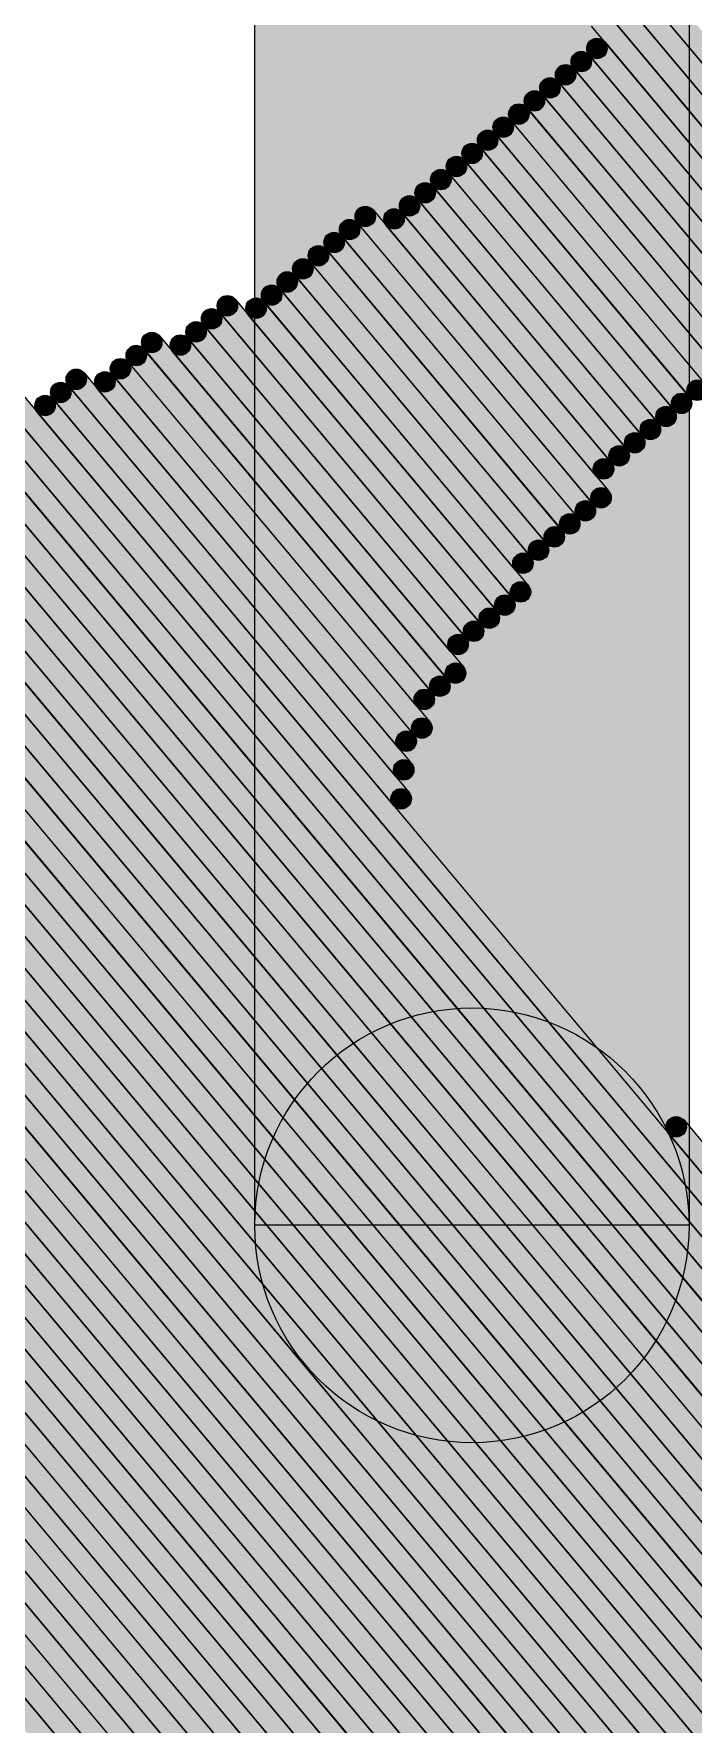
# Model space of a CAD drawing. Header units: millimetres. Extents: x -4 to 157, y -60 to 103.
# Drawn here: x 96.693 to 97.908, y 0.878 to 3.989 of the extents above; entities that cross this region are included whole.
import ezdxf

# ---------------------------------------------------------------- set-up
doc = ezdxf.new("R2010")
doc.units = ezdxf.units.MM
doc.layers.add('BottomSolder', color=6, linetype='Continuous', true_color=0xff00ff)
doc.layers.add('TopOverlay', color=2, linetype='Continuous', true_color=0xffff00)

msp = doc.modelspace()

# ---------------------------------------------------------------- hatches: boundary and pattern name
at = {"layer": 'BottomSolder', "true_color": 0xff00ff}
for points in [[(97.8067, 4.0748), (97.8355, 4.0989), (98.2214, 3.6388), (98.1927, 3.6147)], [(97.7491, 4.0265), (97.7779, 4.0507), (98.164, 3.5906), (98.1352, 3.5665)], [(97.778, 4.0505), (97.8068, 4.0747), (98.1927, 3.6147), (98.1639, 3.5906)], [(97.7206, 4.0025), (97.7493, 4.0266), (98.1353, 3.5664), (98.1065, 3.5423)], [(97.7158, 3.9495), (97.7446, 3.9737), (98.1065, 3.5423), (98.0777, 3.5182)], [(97.6583, 3.9013), (97.687, 3.9254), (98.049, 3.4941), (98.0202, 3.47)], [(97.6871, 3.9255), (97.7159, 3.9496), (98.0777, 3.5181), (98.0489, 3.494)], [(97.6294, 3.877), (97.6582, 3.9012), (98.0444, 3.4413), (98.0156, 3.4172)], [(97.6007, 3.8529), (97.6295, 3.8771), (98.0157, 3.4171), (97.9869, 3.393)], [(97.5433, 3.8047), (97.572, 3.8288), (97.9581, 3.3688), (97.9294, 3.3447)], [(97.5721, 3.8289), (97.6009, 3.853), (97.9868, 3.393), (97.958, 3.3689)], [(97.5146, 3.7807), (97.5434, 3.8048), (97.9293, 3.3448), (97.9005, 3.3206)], [(94.2613, 3.7454), (94.2901, 3.7695), (98.7533, -1.5495), (98.7245, -1.5737)], [(97.4859, 3.7565), (97.5147, 3.7806), (97.9006, 3.3206), (97.8718, 3.2965)], [(97.4571, 3.7325), (97.4859, 3.7566), (97.8719, 3.2965), (97.8432, 3.2723)], [(97.3996, 3.6841), (97.4283, 3.7082), (97.8143, 3.2482), (97.7856, 3.224)], [(97.4283, 3.7082), (97.4571, 3.7323), (97.8431, 3.2724), (97.8143, 3.2483)], [(97.3708, 3.66), (97.3995, 3.6841), (97.7856, 3.2241), (97.7568, 3.2)], [(97.2604, 3.6163), (97.2891, 3.6404), (97.7235, 3.123), (97.6948, 3.0989)], [(97.2892, 3.6405), (97.3179, 3.6646), (97.7522, 3.1471), (97.7235, 3.123)], [(97.3421, 3.6359), (97.3709, 3.66), (97.7568, 3.1999), (97.7281, 3.1758)], [(94.4348, 3.5972), (94.4635, 3.6213), (98.7579, -1.4965), (98.7292, -1.5206)], [(97.2317, 3.5924), (97.2605, 3.6165), (97.6947, 3.0988), (97.6659, 3.0747)], [(97.2028, 3.5682), (97.2316, 3.5923), (97.666, 3.0747), (97.6373, 3.0506)], [(97.1742, 3.544), (97.2029, 3.5681), (97.6372, 3.0505), (97.6084, 3.0264)], [(94.5601, 3.5063), (94.5888, 3.5304), (98.7625, -1.4437), (98.7337, -1.4678)], [(97.1167, 3.4957), (97.1454, 3.5198), (97.6039, 2.9736), (97.5751, 2.9494)], [(97.1455, 3.5199), (97.1742, 3.544), (97.6084, 3.0264), (97.5797, 3.0023)], [(97.0351, 3.4763), (97.0639, 3.5004), (97.5463, 2.9253), (97.5176, 2.9012)], [(97.088, 3.4716), (97.1168, 3.4958), (97.5751, 2.9494), (97.5464, 2.9253)], [(94.6612, 3.4443), (94.69, 3.4684), (98.7914, -1.4195), (98.7626, -1.4436)], [(97.0063, 3.4522), (97.035, 3.4763), (97.5176, 2.9013), (97.4888, 2.8771)], [(96.8959, 3.4085), (96.9246, 3.4326), (97.4554, 2.8002), (97.4267, 2.776)], [(96.9487, 3.4039), (96.9775, 3.428), (97.4841, 2.8241), (97.4554, 2.8)], [(96.9774, 3.4281), (97.0062, 3.4522), (97.4889, 2.877), (97.4601, 2.8528)], [(94.7624, 3.382), (94.7911, 3.4062), (98.8201, -1.3953), (98.7914, -1.4194)], [(96.8673, 3.3844), (96.896, 3.4085), (97.4267, 2.776), (97.3979, 2.7519)], [(94.8394, 3.3487), (94.8682, 3.3728), (98.8488, -1.3712), (98.8201, -1.3954)], [(96.7567, 3.3407), (96.7855, 3.3649), (97.3887, 2.646), (97.3599, 2.6219)], [(96.8097, 3.3361), (96.8384, 3.3602), (97.3933, 2.6988), (97.3645, 2.6747)], [(96.8383, 3.3603), (96.8671, 3.3845), (97.4221, 2.7231), (97.3933, 2.699)], [(96.7281, 3.3167), (96.7569, 3.3408), (97.384, 2.5932), (97.3553, 2.5691)], [(94.9405, 3.2866), (94.9692, 3.3107), (98.8776, -1.3472), (98.8488, -1.3713)], [(96.6464, 3.2972), (96.6752, 3.3213), (99.9081, -0.5314), (99.8794, -0.5556)], [(96.6994, 3.2925), (96.7281, 3.3167), (99.9367, -0.5073), (99.9079, -0.5315)], [(95.0175, 3.2532), (95.0462, 3.2773), (98.9063, -1.3229), (98.8775, -1.3471)], [(96.5361, 3.2535), (96.5648, 3.2777), (99.8217, -0.6038), (99.7929, -0.628)], [(96.5888, 3.2488), (96.6175, 3.2729), (99.8504, -0.5796), (99.8216, -0.6037)], [(96.6176, 3.273), (96.6464, 3.2971), (99.8792, -0.5556), (99.8504, -0.5797)], [(95.0945, 3.2198), (95.1232, 3.2439), (98.9349, -1.2989), (98.9062, -1.323)], [(95.1475, 3.2152), (95.1762, 3.2393), (98.9638, -1.2748), (98.9351, -1.2989)], [(96.3727, 3.2146), (96.4014, 3.2387), (99.7067, -0.7004), (99.678, -0.7246)], [(96.4545, 3.234), (96.4832, 3.2581), (99.7643, -0.6522), (99.7355, -0.6763)], [(96.5073, 3.2293), (96.536, 3.2534), (99.7929, -0.628), (99.7642, -0.6521)], [(95.2245, 3.1818), (95.2532, 3.2059), (98.9926, -1.2506), (98.9639, -1.2747)], [(96.2912, 3.195), (96.32, 3.2192), (99.6491, -0.7487), (99.6204, -0.7728)], [(96.344, 3.1903), (96.3727, 3.2145), (99.678, -0.7245), (99.6492, -0.7487)], [(96.4256, 3.2099), (96.4543, 3.234), (99.7355, -0.6763), (99.7068, -0.7004)], [(95.2772, 3.1772), (95.3059, 3.2014), (99.0213, -1.2264), (98.9926, -1.2505)], [(95.33, 3.1725), (95.3588, 3.1966), (99.0501, -1.2024), (99.0213, -1.2265)], [(96.1277, 3.156), (96.1565, 3.1801), (99.5343, -0.8452), (99.5055, -0.8694)], [(96.1808, 3.1514), (96.2095, 3.1756), (99.5629, -0.8209), (99.5342, -0.8451)], [(96.2094, 3.1755), (96.2382, 3.1996), (99.5916, -0.7968), (99.5628, -0.8209)], [(96.2624, 3.1709), (96.2912, 3.195), (99.6204, -0.7728), (99.5917, -0.7969)], [(95.4071, 3.1392), (95.4359, 3.1633), (99.0789, -1.1783), (99.0502, -1.2024)], [(95.4599, 3.1346), (95.4887, 3.1587), (99.1074, -1.1541), (99.0787, -1.1782)], [(95.5128, 3.13), (95.5416, 3.1541), (99.1363, -1.1299), (99.1076, -1.1541)], [(95.5657, 3.1253), (95.5945, 3.1494), (99.165, -1.1058), (99.1362, -1.1299)], [(95.6185, 3.1206), (95.6473, 3.1447), (99.1939, -1.0817), (99.1652, -1.1058)], [(95.8059, 3.1309), (95.8347, 3.155), (99.3088, -0.9853), (99.28, -1.0094)], [(95.8588, 3.1262), (95.8875, 3.1504), (99.3616, -0.99), (99.3329, -1.0141)], [(95.9117, 3.1216), (95.9404, 3.1457), (99.3904, -0.9658), (99.3617, -0.9899)], [(95.9934, 3.1412), (96.0222, 3.1653), (99.448, -0.9175), (99.4193, -0.9417)], [(96.0462, 3.1366), (96.075, 3.1608), (99.4767, -0.8933), (99.448, -0.9175)], [(96.0991, 3.1319), (96.1279, 3.156), (99.5055, -0.8693), (99.4768, -0.8934)], [(95.6716, 3.1161), (95.7003, 3.1402), (99.2225, -1.0577), (99.1938, -1.0818)], [(95.7243, 3.1113), (95.7531, 3.1355), (99.2513, -1.0336), (99.2225, -1.0578)], [(95.7772, 3.1069), (95.8059, 3.131), (99.2801, -1.0094), (99.2513, -1.0335)], [(95.9646, 3.117), (95.9934, 3.1411), (99.4191, -0.9416), (99.3904, -0.9657)], [(97.862, 1.9652), (97.8907, 1.9894), (98.9281, 0.753), (98.8994, 0.7289)]]:
    msp.add_hatch(color=6, dxfattribs=at).paths.add_polyline_path(points, flags=0)
h = msp.add_hatch(color=6, dxfattribs=at)
edge = h.paths.add_edge_path(flags=0)
edge.add_arc((97.7015, 3.9375), 0.0188, 0, 360)
h = msp.add_hatch(color=6, dxfattribs=at)
edge = h.paths.add_edge_path(flags=0)
edge.add_arc((97.7302, 3.9616), 0.0188, 0, 360)
h = msp.add_hatch(color=6, dxfattribs=at)
edge = h.paths.add_edge_path(flags=0)
edge.add_arc((97.6727, 3.9134), 0.0188, 0, 360)
h = msp.add_hatch(color=6, dxfattribs=at)
edge = h.paths.add_edge_path(flags=0)
edge.add_arc((97.6438, 3.8891), 0.0188, 0, 360)
h = msp.add_hatch(color=6, dxfattribs=at)
edge = h.paths.add_edge_path(flags=0)
edge.add_arc((97.5865, 3.841), 0.0188, 0, 360)
h = msp.add_hatch(color=6, dxfattribs=at)
edge = h.paths.add_edge_path(flags=0)
edge.add_arc((97.6151, 3.865), 0.0188, 0, 360)
h = msp.add_hatch(color=6, dxfattribs=at)
edge = h.paths.add_edge_path(flags=0)
edge.add_arc((97.5576, 3.8167), 0.0188, 0, 360)
h = msp.add_hatch(color=6, dxfattribs=at)
edge = h.paths.add_edge_path(flags=0)
edge.add_arc((97.529, 3.7928), 0.0188, 0, 360)
h = msp.add_hatch(color=6, dxfattribs=at)
edge = h.paths.add_edge_path(flags=0)
edge.add_arc((97.5003, 3.7685), 0.0188, 0, 360)
h = msp.add_hatch(color=6, dxfattribs=at)
edge = h.paths.add_edge_path(flags=0)
edge.add_arc((97.4427, 3.7203), 0.0188, 0, 360)
h = msp.add_hatch(color=6, dxfattribs=at)
edge = h.paths.add_edge_path(flags=0)
edge.add_arc((97.4715, 3.7445), 0.0188, 0, 360)
h = msp.add_hatch(color=6, dxfattribs=at)
edge = h.paths.add_edge_path(flags=0)
edge.add_arc((97.4139, 3.6961), 0.0188, 0, 360)
h = msp.add_hatch(color=6, dxfattribs=at)
edge = h.paths.add_edge_path(flags=0)
edge.add_arc((97.3036, 3.6525), 0.0188, 0, 360)
h = msp.add_hatch(color=6, dxfattribs=at)
edge = h.paths.add_edge_path(flags=0)
edge.add_arc((97.3852, 3.6721), 0.0188, 0, 360)
h = msp.add_hatch(color=6, dxfattribs=at)
edge = h.paths.add_edge_path(flags=0)
edge.add_arc((97.2747, 3.6284), 0.0188, 0, 360)
h = msp.add_hatch(color=6, dxfattribs=at)
edge = h.paths.add_edge_path(flags=0)
edge.add_arc((97.3565, 3.6479), 0.0188, 0, 360)
h = msp.add_hatch(color=6, dxfattribs=at)
edge = h.paths.add_edge_path(flags=0)
edge.add_arc((97.2461, 3.6045), 0.0188, 0, 360)
h = msp.add_hatch(color=6, dxfattribs=at)
edge = h.paths.add_edge_path(flags=0)
edge.add_arc((97.2172, 3.5802), 0.0188, 0, 360)
h = msp.add_hatch(color=6, dxfattribs=at)
edge = h.paths.add_edge_path(flags=0)
edge.add_arc((97.1598, 3.5319), 0.0188, 0, 360)
h = msp.add_hatch(color=6, dxfattribs=at)
edge = h.paths.add_edge_path(flags=0)
edge.add_arc((97.1886, 3.556), 0.0188, 0, 360)
h = msp.add_hatch(color=6, dxfattribs=at)
edge = h.paths.add_edge_path(flags=0)
edge.add_arc((97.1311, 3.5078), 0.0188, 0, 360)
h = msp.add_hatch(color=6, dxfattribs=at)
edge = h.paths.add_edge_path(flags=0)
edge.add_arc((97.0495, 3.4883), 0.0188, 0, 360)
h = msp.add_hatch(color=6, dxfattribs=at)
edge = h.paths.add_edge_path(flags=0)
edge.add_arc((97.1024, 3.4837), 0.0188, 0, 360)
h = msp.add_hatch(color=6, dxfattribs=at)
edge = h.paths.add_edge_path(flags=0)
edge.add_arc((96.9918, 3.4401), 0.0188, 0, 360)
h = msp.add_hatch(color=6, dxfattribs=at)
edge = h.paths.add_edge_path(flags=0)
edge.add_arc((97.0206, 3.4642), 0.0188, 0, 360)
h = msp.add_hatch(color=6, dxfattribs=at)
edge = h.paths.add_edge_path(flags=0)
edge.add_arc((96.9102, 3.4205), 0.0188, 0, 360)
h = msp.add_hatch(color=6, dxfattribs=at)
edge = h.paths.add_edge_path(flags=0)
edge.add_arc((96.9631, 3.4159), 0.0188, 0, 360)
h = msp.add_hatch(color=6, dxfattribs=at)
edge = h.paths.add_edge_path(flags=0)
edge.add_arc((96.8527, 3.3724), 0.0188, 0, 360)
h = msp.add_hatch(color=6, dxfattribs=at)
edge = h.paths.add_edge_path(flags=0)
edge.add_arc((96.8817, 3.3965), 0.0188, 0, 360)
h = msp.add_hatch(color=6, dxfattribs=at)
edge = h.paths.add_edge_path(flags=0)
edge.add_arc((96.7711, 3.3528), 0.0188, 0, 360)
h = msp.add_hatch(color=6, dxfattribs=at)
edge = h.paths.add_edge_path(flags=0)
edge.add_arc((96.8241, 3.3482), 0.0188, 0, 360)
h = msp.add_hatch(color=6, dxfattribs=at)
edge = h.paths.add_edge_path(flags=0)
edge.add_arc((96.7425, 3.3287), 0.0188, 0, 360)
h = msp.add_hatch(color=6, dxfattribs=at)
edge = h.paths.add_edge_path(flags=0)
edge.add_arc((97.9149, 3.3327), 0.0188, 0, 360)
h = msp.add_hatch(color=6, dxfattribs=at)
edge = h.paths.add_edge_path(flags=0)
edge.add_arc((96.7138, 3.3046), 0.0188, 0, 360)
h = msp.add_hatch(color=6, dxfattribs=at)
edge = h.paths.add_edge_path(flags=0)
edge.add_arc((97.8576, 3.2844), 0.0188, 0, 360)
h = msp.add_hatch(color=6, dxfattribs=at)
edge = h.paths.add_edge_path(flags=0)
edge.add_arc((97.8862, 3.3085), 0.0188, 0, 360)
h = msp.add_hatch(color=6, dxfattribs=at)
edge = h.paths.add_edge_path(flags=0)
edge.add_arc((97.8287, 3.2604), 0.0188, 0, 360)
h = msp.add_hatch(color=6, dxfattribs=at)
edge = h.paths.add_edge_path(flags=0)
edge.add_arc((97.7999, 3.2361), 0.0188, 0, 360)
h = msp.add_hatch(color=6, dxfattribs=at)
edge = h.paths.add_edge_path(flags=0)
edge.add_arc((97.7424, 3.1879), 0.0188, 0, 360)
h = msp.add_hatch(color=6, dxfattribs=at)
edge = h.paths.add_edge_path(flags=0)
edge.add_arc((97.7712, 3.212), 0.0188, 0, 360)
h = msp.add_hatch(color=6, dxfattribs=at)
edge = h.paths.add_edge_path(flags=0)
edge.add_arc((97.7379, 3.135), 0.0188, 0, 360)
h = msp.add_hatch(color=6, dxfattribs=at)
edge = h.paths.add_edge_path(flags=0)
edge.add_arc((97.7091, 3.1109), 0.0188, 0, 360)
h = msp.add_hatch(color=6, dxfattribs=at)
edge = h.paths.add_edge_path(flags=0)
edge.add_arc((97.6517, 3.0627), 0.0188, 0, 360)
h = msp.add_hatch(color=6, dxfattribs=at)
edge = h.paths.add_edge_path(flags=0)
edge.add_arc((97.6803, 3.0868), 0.0188, 0, 360)
h = msp.add_hatch(color=6, dxfattribs=at)
edge = h.paths.add_edge_path(flags=0)
edge.add_arc((97.6228, 3.0385), 0.0188, 0, 360)
h = msp.add_hatch(color=6, dxfattribs=at)
edge = h.paths.add_edge_path(flags=0)
edge.add_arc((97.5941, 3.0144), 0.0188, 0, 360)
h = msp.add_hatch(color=6, dxfattribs=at)
edge = h.paths.add_edge_path(flags=0)
edge.add_arc((97.5607, 2.9374), 0.0188, 0, 360)
h = msp.add_hatch(color=6, dxfattribs=at)
edge = h.paths.add_edge_path(flags=0)
edge.add_arc((97.5895, 2.9615), 0.0188, 0, 360)
h = msp.add_hatch(color=6, dxfattribs=at)
edge = h.paths.add_edge_path(flags=0)
edge.add_arc((97.532, 2.9132), 0.0188, 0, 360)
h = msp.add_hatch(color=6, dxfattribs=at)
edge = h.paths.add_edge_path(flags=0)
edge.add_arc((97.5032, 2.8892), 0.0188, 0, 360)
h = msp.add_hatch(color=6, dxfattribs=at)
edge = h.paths.add_edge_path(flags=0)
edge.add_arc((97.4745, 2.8649), 0.0188, 0, 360)
h = msp.add_hatch(color=6, dxfattribs=at)
edge = h.paths.add_edge_path(flags=0)
edge.add_arc((97.4697, 2.8121), 0.0188, 0, 360)
h = msp.add_hatch(color=6, dxfattribs=at)
edge = h.paths.add_edge_path(flags=0)
edge.add_arc((97.4411, 2.7881), 0.0188, 0, 360)
h = msp.add_hatch(color=6, dxfattribs=at)
edge = h.paths.add_edge_path(flags=0)
edge.add_arc((97.4123, 2.7639), 0.0188, 0, 360)
h = msp.add_hatch(color=6, dxfattribs=at)
edge = h.paths.add_edge_path(flags=0)
edge.add_arc((97.4077, 2.7111), 0.0188, 0, 360)
h = msp.add_hatch(color=6, dxfattribs=at)
edge = h.paths.add_edge_path(flags=0)
edge.add_arc((97.3789, 2.6867), 0.0188, 0, 360)
h = msp.add_hatch(color=6, dxfattribs=at)
edge = h.paths.add_edge_path(flags=0)
edge.add_arc((97.3743, 2.634), 0.0188, 0, 360)
h = msp.add_hatch(color=6, dxfattribs=at)
edge = h.paths.add_edge_path(flags=0)
edge.add_arc((97.3697, 2.5811), 0.0188, 0, 360)
h = msp.add_hatch(color=6, dxfattribs=at)
edge = h.paths.add_edge_path(flags=0)
edge.add_arc((97.8764, 1.9773), 0.0188, 0, 360)
at = {"layer": 'TopOverlay', "true_color": 0xffff00}
msp.add_hatch(color=2, dxfattribs=at).paths.add_polyline_path([(97.9, 1.7961), (97.1, 1.7961), (97.1, 13.9764), (97.9, 13.9764)], flags=0)
h = msp.add_hatch(color=2, dxfattribs=at)
edge = h.paths.add_edge_path(flags=0)
edge.add_arc((97.5, 1.7961), 0.4, 0, 360)
h = msp.add_hatch(color=2, dxfattribs=at)
edge = h.paths.add_edge_path(flags=0)
edge.add_arc((97.5, 1.7961), 0.4, 0, 360)

# ---------------------------------------------------------------- linework, layer by layer
at = {"layer": 'BottomSolder', "color": 6, "true_color": 0xff00ff}
for p, q in [((97.7779, 4.0507), (98.164, 3.5906)), ((98.1639, 3.5906), (97.778, 4.0505)), ((98.1927, 3.6147), (97.8067, 4.0748)), ((97.8068, 4.0747), (98.1927, 3.6147)), ((98.1352, 3.5665), (97.7491, 4.0265)), ((97.7493, 4.0266), (98.1353, 3.5664)), ((98.1065, 3.5423), (97.7206, 4.0025)), ((97.7158, 3.9495), (97.7446, 3.9737)), ((97.7446, 3.9737), (98.1065, 3.5423)), ((97.6583, 3.9013), (97.687, 3.9254)), ((97.687, 3.9254), (98.049, 3.4941)), ((97.6871, 3.9255), (97.7159, 3.9496)), ((98.0489, 3.494), (97.6871, 3.9255)), ((98.0777, 3.5182), (97.7158, 3.9495)), ((97.7159, 3.9496), (98.0777, 3.5181)), ((97.6294, 3.877), (97.6582, 3.9012)), ((97.6582, 3.9012), (98.0444, 3.4413)), ((98.0202, 3.47), (97.6583, 3.9013)), ((97.6007, 3.8529), (97.6295, 3.8771)), ((98.0156, 3.4172), (97.6294, 3.877)), ((97.6295, 3.8771), (98.0157, 3.4171)), ((97.5433, 3.8047), (97.572, 3.8288)), ((97.572, 3.8288), (97.9581, 3.3688)), ((97.5721, 3.8289), (97.6009, 3.853)), ((97.958, 3.3689), (97.5721, 3.8289)), ((97.9869, 3.393), (97.6007, 3.8529)), ((97.6009, 3.853), (97.9868, 3.393)), ((97.5146, 3.7807), (97.5434, 3.8048)), ((97.9294, 3.3447), (97.5433, 3.8047)), ((97.5434, 3.8048), (97.9293, 3.3448)), ((94.2901, 3.7695), (98.7533, -1.5495)), ((97.4859, 3.7565), (97.5147, 3.7806)), ((97.9005, 3.3206), (97.5146, 3.7807)), ((97.5147, 3.7806), (97.9006, 3.3206)), ((97.4571, 3.7325), (97.4859, 3.7566)), ((97.4859, 3.7566), (97.8719, 3.2965)), ((97.8718, 3.2965), (97.4859, 3.7565)), ((97.3996, 3.6841), (97.4283, 3.7082)), ((97.4283, 3.7082), (97.4571, 3.7323)), ((97.8143, 3.2483), (97.4283, 3.7082)), ((97.4283, 3.7082), (97.8143, 3.2482)), ((97.8432, 3.2723), (97.4571, 3.7325)), ((97.4571, 3.7323), (97.8431, 3.2724)), ((97.3708, 3.66), (97.3995, 3.6841)), ((97.3995, 3.6841), (97.7856, 3.2241)), ((97.7856, 3.224), (97.3996, 3.6841)), ((97.2604, 3.6163), (97.2891, 3.6404)), ((97.2891, 3.6404), (97.7235, 3.123)), ((97.2892, 3.6405), (97.3179, 3.6646)), ((97.7235, 3.123), (97.2892, 3.6405)), ((97.3179, 3.6646), (97.7522, 3.1471)), ((97.3421, 3.6359), (97.3709, 3.66)), ((97.7568, 3.2), (97.3708, 3.66)), ((97.3709, 3.66), (97.7568, 3.1999)), ((94.4635, 3.6213), (98.7579, -1.4965)), ((97.2317, 3.5924), (97.2605, 3.6165)), ((97.6948, 3.0989), (97.2604, 3.6163)), ((97.2605, 3.6165), (97.6947, 3.0988)), ((97.7281, 3.1758), (97.3421, 3.6359)), ((98.7292, -1.5206), (94.4348, 3.5972)), ((97.2028, 3.5682), (97.2316, 3.5923)), ((97.2316, 3.5923), (97.666, 3.0747)), ((97.6659, 3.0747), (97.2317, 3.5924)), ((97.1742, 3.544), (97.2029, 3.5681)), ((97.6373, 3.0506), (97.2028, 3.5682)), ((97.2029, 3.5681), (97.6372, 3.0505)), ((94.5888, 3.5304), (98.7625, -1.4437)), ((97.1167, 3.4957), (97.1454, 3.5198)), ((97.1454, 3.5198), (97.6039, 2.9736)), ((97.1455, 3.5199), (97.1742, 3.544)), ((97.5797, 3.0023), (97.1455, 3.5199)), ((97.6084, 3.0264), (97.1742, 3.544)), ((97.1742, 3.544), (97.6084, 3.0264)), ((98.7337, -1.4678), (94.5601, 3.5063)), ((97.0351, 3.4763), (97.0639, 3.5004)), ((97.0639, 3.5004), (97.5463, 2.9253)), ((97.088, 3.4716), (97.1168, 3.4958)), ((97.5751, 2.9494), (97.1167, 3.4957)), ((97.1168, 3.4958), (97.5751, 2.9494)), ((94.69, 3.4684), (98.7914, -1.4195)), ((97.0063, 3.4522), (97.035, 3.4763)), ((97.035, 3.4763), (97.5176, 2.9013)), ((97.5176, 2.9012), (97.0351, 3.4763)), ((97.5464, 2.9253), (97.088, 3.4716)), ((98.7626, -1.4436), (94.6612, 3.4443)), ((96.8959, 3.4085), (96.9246, 3.4326)), ((96.9246, 3.4326), (97.4554, 2.8002)), ((96.9487, 3.4039), (96.9775, 3.428)), ((96.9774, 3.4281), (97.0062, 3.4522)), ((97.4601, 2.8528), (96.9774, 3.4281)), ((96.9775, 3.428), (97.4841, 2.8241)), ((97.0062, 3.4522), (97.4889, 2.877)), ((97.4888, 2.8771), (97.0063, 3.4522)), ((94.7911, 3.4062), (98.8201, -1.3953)), ((96.8673, 3.3844), (96.896, 3.4085)), ((97.4267, 2.776), (96.8959, 3.4085)), ((96.896, 3.4085), (97.4267, 2.776)), ((97.4554, 2.8), (96.9487, 3.4039)), ((98.7914, -1.4194), (94.7624, 3.382)), ((94.8682, 3.3728), (98.8488, -1.3712)), ((96.7567, 3.3407), (96.7855, 3.3649)), ((96.7855, 3.3649), (97.3887, 2.646)), ((96.8097, 3.3361), (96.8384, 3.3602)), ((96.8383, 3.3603), (96.8671, 3.3845)), ((97.3933, 2.699), (96.8383, 3.3603)), ((96.8384, 3.3602), (97.3933, 2.6988)), ((96.8671, 3.3845), (97.4221, 2.7231)), ((97.3979, 2.7519), (96.8673, 3.3844)), ((98.8201, -1.3954), (94.8394, 3.3487)), ((96.7281, 3.3167), (96.7569, 3.3408)), ((97.3599, 2.6219), (96.7567, 3.3407)), ((96.7569, 3.3408), (97.384, 2.5932)), ((97.3645, 2.6747), (96.8097, 3.3361)), ((97.9293, 3.3448), (97.9005, 3.3206)), ((94.9692, 3.3107), (98.8776, -1.3472)), ((96.6752, 3.3213), (99.9081, -0.5314)), ((96.6994, 3.2925), (96.7281, 3.3167)), ((97.3553, 2.5691), (96.7281, 3.3167)), ((96.7281, 3.3167), (99.9367, -0.5073)), ((97.9006, 3.3206), (97.8718, 3.2965)), ((98.8488, -1.3713), (94.9405, 3.2866)), ((95.0462, 3.2773), (98.9063, -1.3229)), ((96.5648, 3.2777), (99.8217, -0.6038)), ((96.6175, 3.2729), (99.8504, -0.5796)), ((99.8504, -0.5797), (96.6176, 3.273)), ((99.8794, -0.5556), (96.6464, 3.2972)), ((96.6464, 3.2971), (99.8792, -0.5556)), ((99.9079, -0.5315), (96.6994, 3.2925)), ((97.8431, 3.2724), (97.8143, 3.2483)), ((97.8719, 3.2965), (97.8432, 3.2723)), ((98.8775, -1.3471), (95.0175, 3.2532)), ((95.1232, 3.2439), (98.9349, -1.2989)), ((95.1762, 3.2393), (98.9638, -1.2748)), ((96.4014, 3.2387), (99.7067, -0.7004)), ((96.4832, 3.2581), (99.7643, -0.6522)), ((96.536, 3.2534), (99.7929, -0.628)), ((99.7929, -0.628), (96.5361, 3.2535)), ((99.8216, -0.6037), (96.5888, 3.2488)), ((97.8143, 3.2482), (97.7856, 3.224)), ((98.9062, -1.323), (95.0945, 3.2198)), ((98.9351, -1.2989), (95.1475, 3.2152)), ((95.2532, 3.2059), (98.9926, -1.2506)), ((96.32, 3.2192), (99.6491, -0.7487)), ((99.678, -0.7246), (96.3727, 3.2146)), ((96.3727, 3.2145), (99.678, -0.7245)), ((99.7068, -0.7004), (96.4256, 3.2099)), ((96.4543, 3.234), (99.7355, -0.6763)), ((99.7355, -0.6763), (96.4545, 3.234)), ((99.7642, -0.6521), (96.5073, 3.2293)), ((97.7856, 3.2241), (97.7568, 3.2)), ((98.9639, -1.2747), (95.2245, 3.1818)), ((98.9926, -1.2505), (95.2772, 3.1772)), ((95.3059, 3.2014), (99.0213, -1.2264)), ((95.3588, 3.1966), (99.0501, -1.2024)), ((96.1565, 3.1801), (99.5343, -0.8452)), ((99.5628, -0.8209), (96.2094, 3.1755)), ((96.2095, 3.1756), (99.5629, -0.8209)), ((96.2382, 3.1996), (99.5916, -0.7968)), ((99.6204, -0.7728), (96.2912, 3.195)), ((96.2912, 3.195), (99.6204, -0.7728)), ((99.6492, -0.7487), (96.344, 3.1903)), ((97.7568, 3.1999), (97.7281, 3.1758)), ((99.0213, -1.2265), (95.33, 3.1725)), ((95.4359, 3.1633), (99.0789, -1.1783)), ((95.4887, 3.1587), (99.1074, -1.1541)), ((95.5416, 3.1541), (99.1363, -1.1299)), ((95.5945, 3.1494), (99.165, -1.1058)), ((95.6473, 3.1447), (99.1939, -1.0817)), ((95.8347, 3.155), (99.3088, -0.9853)), ((95.8875, 3.1504), (99.3616, -0.99)), ((95.9404, 3.1457), (99.3904, -0.9658)), ((96.0222, 3.1653), (99.448, -0.9175)), ((96.075, 3.1608), (99.4767, -0.8933)), ((99.5055, -0.8694), (96.1277, 3.156)), ((96.1279, 3.156), (99.5055, -0.8693)), ((99.5342, -0.8451), (96.1808, 3.1514)), ((99.5917, -0.7969), (96.2624, 3.1709)), ((97.7522, 3.1471), (97.7235, 3.123)), ((99.0502, -1.2024), (95.4071, 3.1392)), ((99.0787, -1.1782), (95.4599, 3.1346)), ((99.1076, -1.1541), (95.5128, 3.13)), ((99.1362, -1.1299), (95.5657, 3.1253)), ((99.1652, -1.1058), (95.6185, 3.1206)), ((99.1938, -1.0818), (95.6716, 3.1161)), ((95.7003, 3.1402), (99.2225, -1.0577)), ((99.2225, -1.0578), (95.7243, 3.1113)), ((95.7531, 3.1355), (99.2513, -1.0336)), ((95.8059, 3.131), (99.2801, -1.0094)), ((99.28, -1.0094), (95.8059, 3.1309)), ((99.3329, -1.0141), (95.8588, 3.1262)), ((99.3617, -0.9899), (95.9117, 3.1216)), ((99.3904, -0.9657), (95.9646, 3.117)), ((99.4193, -0.9417), (95.9934, 3.1412)), ((95.9934, 3.1411), (99.4191, -0.9416)), ((99.448, -0.9175), (96.0462, 3.1366)), ((99.4768, -0.8934), (96.0991, 3.1319)), ((97.7235, 3.123), (97.6948, 3.0989)), ((99.2513, -1.0335), (95.7772, 3.1069)), ((97.6947, 3.0988), (97.6659, 3.0747)), ((97.6372, 3.0505), (97.6084, 3.0264)), ((97.666, 3.0747), (97.6373, 3.0506)), ((97.6084, 3.0264), (97.5797, 3.0023)), ((97.6039, 2.9736), (97.5751, 2.9494)), ((97.5463, 2.9253), (97.5176, 2.9012)), ((97.5751, 2.9494), (97.5464, 2.9253)), ((97.5176, 2.9013), (97.4888, 2.8771)), ((97.4889, 2.877), (97.4601, 2.8528)), ((97.4554, 2.8002), (97.4267, 2.776)), ((97.4841, 2.8241), (97.4554, 2.8)), ((97.4267, 2.776), (97.3979, 2.7519)), ((97.4221, 2.7231), (97.3933, 2.699)), ((97.3933, 2.6988), (97.3645, 2.6747)), ((97.3887, 2.646), (97.3599, 2.6219)), ((97.384, 2.5932), (97.3553, 2.5691)), ((97.862, 1.9652), (97.8907, 1.9894)), ((98.8994, 0.7289), (97.862, 1.9652)), ((97.8907, 1.9894), (98.9281, 0.753))]:
    msp.add_line(p, q, dxfattribs=at)
at = {"layer": 'BottomSolder'}
for centre in [(97.7015, 3.9375), (97.7302, 3.9616), (97.6727, 3.9134), (97.6438, 3.8891), (97.5865, 3.841), (97.6151, 3.865), (97.5576, 3.8167), (97.529, 3.7928), (97.5003, 3.7685), (97.4427, 3.7203), (97.4715, 3.7445), (97.4139, 3.6961), (97.3036, 3.6525), (97.3852, 3.6721), (97.2747, 3.6284), (97.3565, 3.6479), (97.2461, 3.6045), (97.2172, 3.5802), (97.1598, 3.5319), (97.1886, 3.556), (97.1311, 3.5078), (97.0495, 3.4883), (97.1024, 3.4837), (96.9918, 3.4401), (97.0206, 3.4642), (96.9102, 3.4205), (96.9631, 3.4159), (96.8527, 3.3724), (96.8817, 3.3965), (96.7711, 3.3528), (96.8241, 3.3482), (96.7425, 3.3287), (97.9149, 3.3327), (96.7138, 3.3046), (97.8576, 3.2844), (97.8862, 3.3085), (97.8287, 3.2604), (97.7999, 3.2361), (97.7424, 3.1879), (97.7712, 3.212), (97.7379, 3.135), (97.7091, 3.1109), (97.6517, 3.0627), (97.6803, 3.0868), (97.6228, 3.0385), (97.5941, 3.0144), (97.5607, 2.9374), (97.5895, 2.9615), (97.532, 2.9132), (97.5032, 2.8892), (97.4745, 2.8649), (97.4697, 2.8121), (97.4411, 2.7881), (97.4123, 2.7639), (97.4077, 2.7111), (97.3789, 2.6867), (97.3743, 2.634), (97.3697, 2.5811), (97.8764, 1.9773)]:
    msp.add_circle(centre, 0.0188, dxfattribs=at)
at = {"layer": 'TopOverlay', "color": 2, "true_color": 0xffff00}
for p, q in [((97.1, 1.7961), (97.1, 13.9764)), ((97.9, 13.9764), (97.9, 1.7961)), ((97.9, 1.7961), (97.1, 1.7961))]:
    msp.add_line(p, q, dxfattribs=at)
at = {"layer": 'TopOverlay'}
msp.add_lwpolyline([(97.5, 1.7961, 0.8, 0.8, -0.414214), (94.3, -1.3779, 0.8, 0.8, 0)], format="xyseb", dxfattribs=at)
msp.add_circle((97.5, 1.7961), 0.4, dxfattribs=at)
msp.add_circle((97.5, 1.7961), 0.4, dxfattribs=at)

doc.saveas('drawing.dxf')
